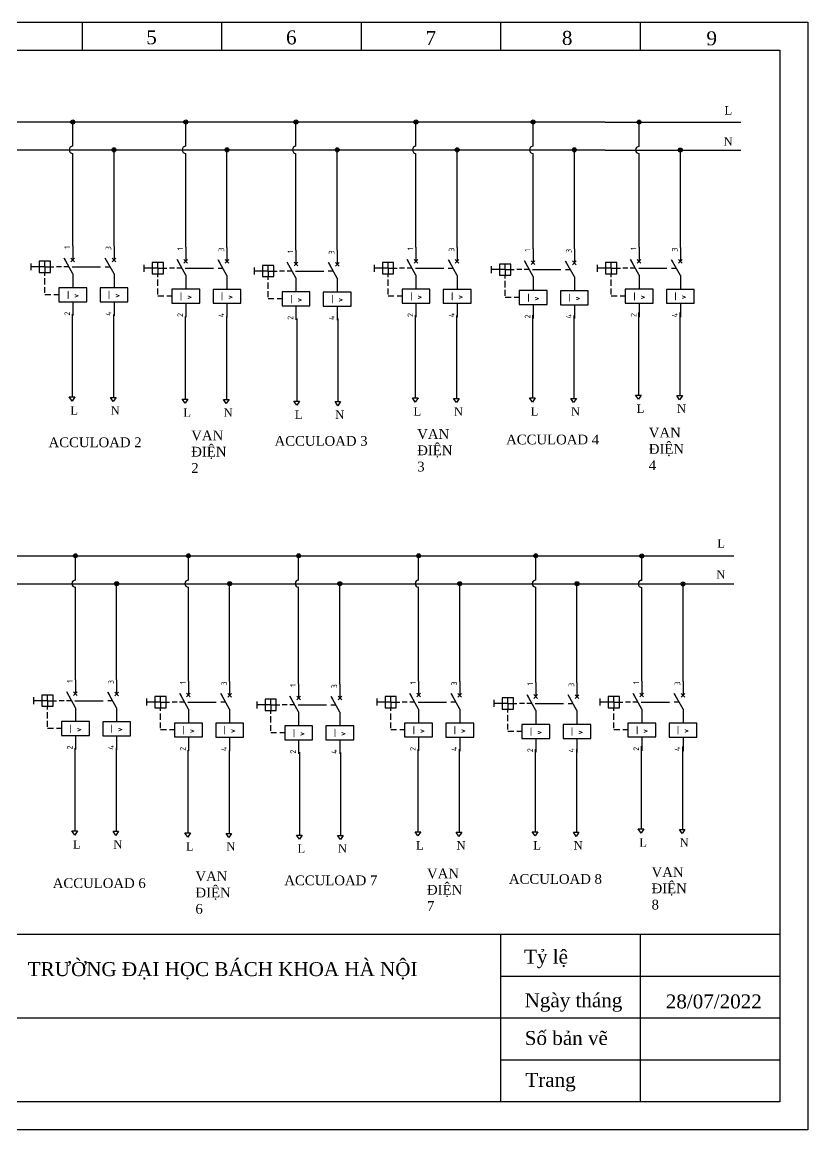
# Model space of a CAD drawing. Header units: inches. Extents: x 1440 to 4102, y 4 to 1474.
# Drawn here: x 3095.4 to 3377, y 1075.5 to 1472.5 of the extents above; entities that cross this region are included whole.
import ezdxf
from ezdxf.enums import TextEntityAlignment as Align

# ---------------------------------------------------------------- set-up
doc = ezdxf.new("R2010")
doc.units = ezdxf.units.IN
doc.header["$MEASUREMENT"] = 0
for name, color, linetype in [('LINK', 9, 'Continuous'), ('MISC', 7, 'Continuous'), ('SYMS', 7, 'Continuous'), ('TERMS', 123, 'Continuous'), ('WIRES', 7, 'Continuous'), ('YEL_14_THHN', 2, 'Continuous')]:
    doc.layers.add(name, color=color, linetype=linetype)
doc.layers.add('Net chu', color=240, linetype='Continuous', lineweight=25)
doc.layers.add('Net vien', color=5, linetype='Continuous', lineweight=25)
doc.styles.get("Standard").update_dxf_attribs({"font": 'times.ttf', "height": 5})
doc.styles.add('WD_IEC', font='ISOCP2.shx', dxfattribs={"width": 0.9, "height": 4})

# ---------------------------------------------------------------- blocks, each defined once
blk = doc.blocks.new('DATN')
at = {"layer": 'Net vien'}
for p, q in [((250, 377), (250, 387)), ((300, 377), (300, 387)), ((350, 377), (350, 387)), ((400, 377), (400, 387)), ((400, 377), (400, 387)), ((400, 377), (400, 387)), ((400, 377), (400, 387)), ((400, 377), (400, 387)), ((400, 377), (400, 387)), ((400, 377), (400, 387)), ((400, 377), (400, 387)), ((450, 377), (450, 387)), ((0, 377), (500, 377)), ((500, 377), (500, 0)), ((500, 60), (0, 60)), ((400, 0), (400, 60)), ((450, 0), (450, 60)), ((500, 45), (400, 45)), ((500, 30), (0, 30)), ((500, 15), (400, 15)), ((500, 0), (0, 0)), ((500, 0), (0, 0))]:
    blk.add_line(p, q, dxfattribs=at)
blk.add_lwpolyline([(-10, -10), (-10, 387), (510, 387), (510, -10), (-10, -10)], close=True, dxfattribs=at)
at = {"layer": 'Net chu', "char_height": 5, "attachment_point": 1}
for s, width, insert in [('5', 5.5431, (272.86, 384.09)), ('6', 5.5431, (322.96, 384.04)), ('7', 5.5431, (372.97, 383.78)), ('8', 5.5431, (421.84, 383.84)), ('9', 5.5431, (473.65, 383.71)), ('\\pxqc;TRƯỜNG ĐẠI HỌC BÁCH KHOA HÀ NỘI', 142.8898, (228.78, 50.11)), ('\\pxql;Tỷ lệ', 33.3231, (408.29, 54.56)), ('\\pxql;Ngày tháng', 36.6969, (408.48, 38.95)), ('\\pxql;Số bản vẽ', 33.3231, (408.53, 25.42)), ('\\pxql;Trang', 33.3231, (408.76, 10.41))]:
    blk.add_mtext_dynamic_manual_height_columns(s, width=width, gutter_width=25, heights=[0], dxfattribs=dict(at, insert=insert))
blk = doc.blocks.new('VCB11Q29')
for p, q in [((0, 7.5), (0, 2.5)), ((-15, 1.25), (-15, -1.25)), ((-12, 0), (-15, 0)), ((-10, 2), (-12, 2)), ((-12, 2), (-12, -2)), ((-10, 0), (-12, 0)), ((-10, 0), (-10, 2)), ((-8, 2), (-10, 2)), ((-10, 0), (-10, -2)), ((-10, 0), (-8, 0)), ((-8, -2), (-8, 2)), ((-8, 0), (-6.74, 0)), ((-4.09, 0), (-5.87, 0)), ((-1.39, 0), (-3.2, 0)), ((0, -2.5), (-3.12, 3.12)), ((-3.12, 3.12), (-2.52, 2.03)), ((-0.66, 1.84), (0.66, 3.16)), ((-0.66, 3.16), (0.66, 1.84)), ((-12, -2), (-8, -2)), ((-10, -3.19), (-10, -2)), ((0, -2.5), (0, -7.5)), ((-10, -6.36), (-10, -4.08)), ((-10, -9.36), (-10, -7.26)), ((-7.91, -10), (-10, -10)), ((-5, -10), (-6.75, -10)), ((0, -12.5), (0, -17.5))]:
    blk.add_line(p, q)
blk.add_lwpolyline([(-5, -7.5), (-5, -12.5), (5, -12.5), (5, -7.5)], close=True)
at = {"style": 'WD_IEC'}
for tag, p in [('INST', (-18.39, 7.65)), ('TAG1', (-18.39, 1.65)), ('LOC', (-18.39, 4.65)), ('RATING1', (-18.54, -8.56)), ('DESC1', (-18.54, -11.56)), ('DESC3', (-18.54, -17.56)), ('DESC2', (-18.54, -14.56))]:
    blk.add_attdef(tag, text='', height=2.5, dxfattribs=at).set_placement(p, align=Align.RIGHT)
at = {"style": 'WD_IEC', "flags": 1}
for tag, p, height in [('MFG', (2.75, 6.5), 1.5), ('X2TERM01', (0, 7.5), 0.32), ('CAT', (2.75, 4), 1.5), ('X4LINK', (-15, 0), 0.32), ('X1LINK', (-0.18, 0), 0.32), ('CONTACT', (-5, -7.5), 1), ('COMMON', (-3.75, -8.75), 1), ('ASSYCODE', (0.69, -13.77), 1), ('FAMILY', (0.69, -15.27), 1), ('CATDESC', (0.69, -16.77), 1), ('X8TERM02', (0, -17.5), 0.32)]:
    blk.add_attdef(tag, p, '', height=height, dxfattribs=at)
at = {"style": 'WD_IEC'}
blk.add_attdef('TERM01', text='', height=2, rotation=90, dxfattribs=at).set_placement((-1, 7.5), align=Align.RIGHT)
at = {"lineweight": 15, "style": 'WD_IEC'}
blk.add_attdef('XREF', text='', height=2.5, dxfattribs=at).set_placement((-18.54, -5.56), align=Align.RIGHT)
at = {"style": 'WD_IEC'}
blk.add_attdef('TERM02', (-1, -17.5), '', height=2, rotation=90, dxfattribs=at)
blk.add_attdef('I', text='', height=3, dxfattribs=at).set_placement((0.09, -11.6), align=Align.CENTER)
blk = doc.blocks.new('VCB21Q29')
for p, q in [((0, 7.5), (0, 2.5)), ((-1.39, 0), (-3.2, 0)), ((0, -2.5), (-3.12, 3.12)), ((-3.12, 3.12), (-2.52, 2.03)), ((-0.66, 1.84), (0.66, 3.16)), ((-0.66, 3.16), (0.66, 1.84)), ((0, -2.5), (0, -7.5)), ((0, -12.5), (0, -17.5))]:
    blk.add_line(p, q)
blk.add_lwpolyline([(-5, -7.5), (-5, -12.5), (5, -12.5), (5, -7.5)], close=True)
at = {"style": 'WD_IEC'}
for tag, p in [('INST', (-6.46, 7.92)), ('TAG2', (-6.46, 1.92)), ('LOC', (-6.46, 4.92)), ('DESC1', (-6.69, -11.47)), ('DESC3', (-6.69, -17.47)), ('DESC2', (-6.69, -14.47))]:
    blk.add_attdef(tag, text='', height=2.5, dxfattribs=at).set_placement(p, align=Align.RIGHT)
blk.add_attdef('TERM01', text='', height=2, rotation=90, dxfattribs=at).set_placement((-1, 7.5), align=Align.RIGHT)
at = {"style": 'WD_IEC', "flags": 1}
for tag, p, height in [('X2TERM01', (0, 7.5), 0.32), ('X4LINK', (-5.06, 0), 0.32), ('X1LINK', (-0.11, 0), 0.32), ('CONTACT', (-5, -7.5), 1), ('FAMILY', (0.69, -15.27), 1), ('X8TERM02', (0, -17.5), 0.32)]:
    blk.add_attdef(tag, p, '', height=height, dxfattribs=at)
at = {"lineweight": 15, "style": 'WD_IEC'}
blk.add_attdef('XREF', text='', height=2.5, dxfattribs=at).set_placement((-6.69, -5.47), align=Align.RIGHT)
at = {"style": 'WD_IEC', "flags": 1}
blk.add_attdef('RATING1', text='', height=2.5, dxfattribs=at).set_placement((-6.69, -8.47), align=Align.RIGHT)
at = {"style": 'WD_IEC'}
blk.add_attdef('TERM02', (-1, -17.5), '', height=2, rotation=90, dxfattribs=at)
blk.add_attdef('I', text='', height=3, dxfattribs=at).set_placement((0.01, -11.48), align=Align.CENTER)
blk = doc.blocks.new('WDDOT')
for radius in [0.72, 0.449, 0.223]:
    blk.add_circle((0, 0), radius)

msp = doc.modelspace()

# ---------------------------------------------------------------- linework, layer by layer
at = {"layer": 'LINK'}
for points in [[(3113.36, 1384.81), (3123.49, 1384.81)], [(3153.86, 1384.31), (3163.99, 1384.31)], [(3193.36, 1383.31), (3203.49, 1383.31)], [(3236.36, 1384.31), (3246.49, 1384.31)], [(3278.36, 1383.81), (3288.49, 1383.81)], [(3316.36, 1384.31), (3326.49, 1384.31)], [(3114.3, 1229.31), (3124.44, 1229.31)], [(3154.8, 1228.81), (3164.94, 1228.81)], [(3194.3, 1227.81), (3204.44, 1227.81)], [(3237.3, 1228.81), (3247.44, 1228.81)], [(3279.3, 1228.31), (3289.44, 1228.31)], [(3317.3, 1228.81), (3327.44, 1228.81)]]:
    msp.add_lwpolyline(points, dxfattribs=at)
at = {"layer": 'YEL_14_THHN'}
for p, q in [((3008.3, 1436.74), (3304.3, 1436.74)), ((3113.53, 1428.01), (3113.53, 1436.74)), ((3154.03, 1428.01), (3154.03, 1436.74)), ((3193.53, 1428.01), (3193.53, 1436.74)), ((3236.53, 1428.01), (3236.53, 1436.74)), ((3278.53, 1428.01), (3278.53, 1436.74)), ((3304.3, 1436.67), (3353.02, 1436.67)), ((3316.53, 1427.94), (3316.53, 1436.67)), ((3008.58, 1426.74), (3304.3, 1426.74)), ((3113.53, 1392.31), (3113.53, 1425.47)), ((3128.3, 1392.24), (3128.3, 1426.74)), ((3154.03, 1391.81), (3154.03, 1425.47)), ((3168.8, 1391.74), (3168.8, 1426.74)), ((3193.53, 1390.81), (3193.53, 1425.47)), ((3208.3, 1390.74), (3208.3, 1426.74)), ((3236.53, 1391.81), (3236.53, 1425.47)), ((3251.3, 1391.74), (3251.3, 1426.74)), ((3278.53, 1391.31), (3278.53, 1425.47)), ((3293.3, 1391.24), (3293.3, 1426.74)), ((3304.3, 1426.67), (3353.02, 1426.67)), ((3316.53, 1391.81), (3316.53, 1425.4)), ((3331.3, 1391.74), (3331.3, 1426.67)), ((3113.53, 1382.31), (3113.53, 1377.31)), ((3154.03, 1381.81), (3154.03, 1376.81)), ((3236.53, 1381.81), (3236.53, 1376.81)), ((3316.53, 1381.81), (3316.53, 1376.81)), ((3193.53, 1380.81), (3193.53, 1375.81)), ((3278.53, 1381.31), (3278.53, 1376.31)), ((3113.3, 1367.81), (3113.3, 1338.17)), ((3113.3, 1367.81), (3113.3, 1338.17)), ((3128.07, 1367.74), (3128.07, 1338.17)), ((3153.8, 1367.06), (3153.8, 1337.42)), ((3153.8, 1367.06), (3153.8, 1337.42)), ((3168.57, 1366.99), (3168.57, 1337.42)), ((3193.8, 1366.31), (3193.8, 1336.67)), ((3193.8, 1366.31), (3193.8, 1336.67)), ((3208.57, 1366.24), (3208.57, 1336.67)), ((3236.3, 1367.47), (3236.3, 1337.83)), ((3236.3, 1367.47), (3236.3, 1337.83)), ((3251.07, 1367.4), (3251.07, 1337.83)), ((3278.3, 1367.47), (3278.3, 1337.83)), ((3278.3, 1367.47), (3278.3, 1337.83)), ((3293.07, 1367.4), (3293.07, 1337.83)), ((3316.3, 1368.47), (3316.3, 1338.83)), ((3316.3, 1368.47), (3316.3, 1338.83)), ((3331.07, 1368.4), (3331.07, 1338.83)), ((3112.28, 1338.17), (3114.28, 1338.17)), ((3113.28, 1336.67), (3112.28, 1338.17)), ((3112.28, 1338.17), (3114.28, 1338.17)), ((3113.28, 1336.67), (3112.28, 1338.17)), ((3112.28, 1338.17), (3114.28, 1338.17)), ((3113.28, 1336.67), (3112.28, 1338.17)), ((3112.28, 1338.17), (3114.28, 1338.17)), ((3113.28, 1336.67), (3112.28, 1338.17)), ((3114.28, 1338.17), (3113.28, 1336.67)), ((3114.28, 1338.17), (3113.28, 1336.67)), ((3114.28, 1338.17), (3113.28, 1336.67)), ((3114.28, 1338.17), (3113.28, 1336.67)), ((3127.02, 1338.02), (3129.02, 1338.02)), ((3128.02, 1336.52), (3127.02, 1338.02)), ((3127.02, 1338.02), (3129.02, 1338.02)), ((3128.02, 1336.52), (3127.02, 1338.02)), ((3127.02, 1338.02), (3129.02, 1338.02)), ((3128.02, 1336.52), (3127.02, 1338.02)), ((3127.02, 1338.02), (3129.02, 1338.02)), ((3128.02, 1336.52), (3127.02, 1338.02)), ((3129.02, 1338.02), (3128.02, 1336.52)), ((3129.02, 1338.02), (3128.02, 1336.52)), ((3129.02, 1338.02), (3128.02, 1336.52)), ((3129.02, 1338.02), (3128.02, 1336.52)), ((3315.28, 1338.83), (3317.28, 1338.83)), ((3316.28, 1337.33), (3315.28, 1338.83)), ((3315.28, 1338.83), (3317.28, 1338.83)), ((3316.28, 1337.33), (3315.28, 1338.83)), ((3315.28, 1338.83), (3317.28, 1338.83)), ((3316.28, 1337.33), (3315.28, 1338.83)), ((3315.28, 1338.83), (3317.28, 1338.83)), ((3316.28, 1337.33), (3315.28, 1338.83)), ((3317.28, 1338.83), (3316.28, 1337.33)), ((3317.28, 1338.83), (3316.28, 1337.33)), ((3317.28, 1338.83), (3316.28, 1337.33)), ((3317.28, 1338.83), (3316.28, 1337.33)), ((3330.02, 1338.67), (3332.02, 1338.67)), ((3331.02, 1337.17), (3330.02, 1338.67)), ((3330.02, 1338.67), (3332.02, 1338.67)), ((3331.02, 1337.17), (3330.02, 1338.67)), ((3330.02, 1338.67), (3332.02, 1338.67)), ((3331.02, 1337.17), (3330.02, 1338.67)), ((3330.02, 1338.67), (3332.02, 1338.67)), ((3331.02, 1337.17), (3330.02, 1338.67)), ((3332.02, 1338.67), (3331.02, 1337.17)), ((3332.02, 1338.67), (3331.02, 1337.17)), ((3332.02, 1338.67), (3331.02, 1337.17)), ((3332.02, 1338.67), (3331.02, 1337.17)), ((3152.78, 1337.42), (3154.78, 1337.42)), ((3153.78, 1335.92), (3152.78, 1337.42)), ((3152.78, 1337.42), (3154.78, 1337.42)), ((3153.78, 1335.92), (3152.78, 1337.42)), ((3152.78, 1337.42), (3154.78, 1337.42)), ((3153.78, 1335.92), (3152.78, 1337.42)), ((3152.78, 1337.42), (3154.78, 1337.42)), ((3153.78, 1335.92), (3152.78, 1337.42)), ((3154.78, 1337.42), (3153.78, 1335.92)), ((3154.78, 1337.42), (3153.78, 1335.92)), ((3154.78, 1337.42), (3153.78, 1335.92)), ((3154.78, 1337.42), (3153.78, 1335.92)), ((3167.52, 1337.27), (3169.52, 1337.27)), ((3168.52, 1335.77), (3167.52, 1337.27)), ((3167.52, 1337.27), (3169.52, 1337.27)), ((3168.52, 1335.77), (3167.52, 1337.27)), ((3167.52, 1337.27), (3169.52, 1337.27)), ((3168.52, 1335.77), (3167.52, 1337.27)), ((3167.52, 1337.27), (3169.52, 1337.27)), ((3168.52, 1335.77), (3167.52, 1337.27)), ((3169.52, 1337.27), (3168.52, 1335.77)), ((3169.52, 1337.27), (3168.52, 1335.77)), ((3169.52, 1337.27), (3168.52, 1335.77)), ((3169.52, 1337.27), (3168.52, 1335.77)), ((3192.78, 1336.67), (3194.78, 1336.67)), ((3193.78, 1335.17), (3192.78, 1336.67)), ((3192.78, 1336.67), (3194.78, 1336.67)), ((3193.78, 1335.17), (3192.78, 1336.67)), ((3192.78, 1336.67), (3194.78, 1336.67)), ((3193.78, 1335.17), (3192.78, 1336.67)), ((3192.78, 1336.67), (3194.78, 1336.67)), ((3193.78, 1335.17), (3192.78, 1336.67)), ((3194.78, 1336.67), (3193.78, 1335.17)), ((3194.78, 1336.67), (3193.78, 1335.17)), ((3194.78, 1336.67), (3193.78, 1335.17)), ((3194.78, 1336.67), (3193.78, 1335.17)), ((3207.52, 1336.52), (3209.52, 1336.52)), ((3208.52, 1335.02), (3207.52, 1336.52)), ((3207.52, 1336.52), (3209.52, 1336.52)), ((3208.52, 1335.02), (3207.52, 1336.52)), ((3207.52, 1336.52), (3209.52, 1336.52)), ((3208.52, 1335.02), (3207.52, 1336.52)), ((3207.52, 1336.52), (3209.52, 1336.52)), ((3208.52, 1335.02), (3207.52, 1336.52)), ((3209.52, 1336.52), (3208.52, 1335.02)), ((3209.52, 1336.52), (3208.52, 1335.02)), ((3209.52, 1336.52), (3208.52, 1335.02)), ((3209.52, 1336.52), (3208.52, 1335.02)), ((3235.28, 1337.83), (3237.28, 1337.83)), ((3236.28, 1336.33), (3235.28, 1337.83)), ((3235.28, 1337.83), (3237.28, 1337.83)), ((3236.28, 1336.33), (3235.28, 1337.83)), ((3235.28, 1337.83), (3237.28, 1337.83)), ((3236.28, 1336.33), (3235.28, 1337.83)), ((3235.28, 1337.83), (3237.28, 1337.83)), ((3236.28, 1336.33), (3235.28, 1337.83)), ((3237.28, 1337.83), (3236.28, 1336.33)), ((3237.28, 1337.83), (3236.28, 1336.33)), ((3237.28, 1337.83), (3236.28, 1336.33)), ((3237.28, 1337.83), (3236.28, 1336.33)), ((3250.02, 1337.67), (3252.02, 1337.67)), ((3251.02, 1336.17), (3250.02, 1337.67)), ((3250.02, 1337.67), (3252.02, 1337.67)), ((3251.02, 1336.17), (3250.02, 1337.67)), ((3250.02, 1337.67), (3252.02, 1337.67)), ((3251.02, 1336.17), (3250.02, 1337.67)), ((3250.02, 1337.67), (3252.02, 1337.67)), ((3251.02, 1336.17), (3250.02, 1337.67)), ((3252.02, 1337.67), (3251.02, 1336.17)), ((3252.02, 1337.67), (3251.02, 1336.17)), ((3252.02, 1337.67), (3251.02, 1336.17)), ((3252.02, 1337.67), (3251.02, 1336.17)), ((3277.28, 1337.83), (3279.28, 1337.83)), ((3278.28, 1336.33), (3277.28, 1337.83)), ((3277.28, 1337.83), (3279.28, 1337.83)), ((3278.28, 1336.33), (3277.28, 1337.83)), ((3277.28, 1337.83), (3279.28, 1337.83)), ((3278.28, 1336.33), (3277.28, 1337.83)), ((3277.28, 1337.83), (3279.28, 1337.83)), ((3278.28, 1336.33), (3277.28, 1337.83)), ((3279.28, 1337.83), (3278.28, 1336.33)), ((3279.28, 1337.83), (3278.28, 1336.33)), ((3279.28, 1337.83), (3278.28, 1336.33)), ((3279.28, 1337.83), (3278.28, 1336.33)), ((3292.02, 1337.67), (3294.02, 1337.67)), ((3293.02, 1336.17), (3292.02, 1337.67)), ((3292.02, 1337.67), (3294.02, 1337.67)), ((3293.02, 1336.17), (3292.02, 1337.67)), ((3292.02, 1337.67), (3294.02, 1337.67)), ((3293.02, 1336.17), (3292.02, 1337.67)), ((3292.02, 1337.67), (3294.02, 1337.67)), ((3293.02, 1336.17), (3292.02, 1337.67)), ((3294.02, 1337.67), (3293.02, 1336.17)), ((3294.02, 1337.67), (3293.02, 1336.17)), ((3294.02, 1337.67), (3293.02, 1336.17)), ((3294.02, 1337.67), (3293.02, 1336.17)), ((3012.86, 1281.24), (3305.8, 1281.24)), ((3114.48, 1272.51), (3114.48, 1281.24)), ((3154.98, 1272.51), (3154.98, 1281.24)), ((3194.48, 1272.51), (3194.48, 1281.24)), ((3237.48, 1272.51), (3237.48, 1281.24)), ((3279.48, 1272.51), (3279.48, 1281.24)), ((3305.8, 1281.17), (3350.52, 1281.17)), ((3317.48, 1272.44), (3317.48, 1281.17)), ((3008.8, 1271.24), (3305.8, 1271.24)), ((3129.25, 1236.74), (3129.25, 1271.24)), ((3169.75, 1236.24), (3169.75, 1271.24)), ((3209.25, 1235.24), (3209.25, 1271.24)), ((3252.25, 1236.24), (3252.25, 1271.24)), ((3294.25, 1235.74), (3294.25, 1271.24)), ((3305.8, 1271.17), (3350.52, 1271.17)), ((3332.25, 1236.24), (3332.25, 1271.17)), ((3114.48, 1236.81), (3114.48, 1269.97)), ((3154.98, 1236.31), (3154.98, 1269.97)), ((3194.48, 1235.31), (3194.48, 1269.97)), ((3237.48, 1236.31), (3237.48, 1269.97)), ((3279.48, 1235.81), (3279.48, 1269.97)), ((3317.48, 1236.31), (3317.48, 1269.9)), ((3114.48, 1226.81), (3114.48, 1221.81)), ((3154.98, 1226.31), (3154.98, 1221.31)), ((3194.48, 1225.31), (3194.48, 1220.31)), ((3237.48, 1226.31), (3237.48, 1221.31)), ((3279.48, 1225.81), (3279.48, 1220.81)), ((3317.48, 1226.31), (3317.48, 1221.31)), ((3114.25, 1212.31), (3114.25, 1182.67)), ((3114.25, 1212.31), (3114.25, 1182.67)), ((3129.02, 1212.24), (3129.02, 1182.67)), ((3154.75, 1211.56), (3154.75, 1181.92)), ((3154.75, 1211.56), (3154.75, 1181.92)), ((3169.52, 1211.49), (3169.52, 1181.92)), ((3237.25, 1211.97), (3237.25, 1182.33)), ((3237.25, 1211.97), (3237.25, 1182.33)), ((3252.02, 1211.9), (3252.02, 1182.33)), ((3279.25, 1211.97), (3279.25, 1182.33)), ((3279.25, 1211.97), (3279.25, 1182.33)), ((3294.02, 1211.9), (3294.02, 1182.33)), ((3317.25, 1212.97), (3317.25, 1183.33)), ((3317.25, 1212.97), (3317.25, 1183.33)), ((3332.02, 1212.9), (3332.02, 1183.33)), ((3194.75, 1210.81), (3194.75, 1181.17)), ((3194.75, 1210.81), (3194.75, 1181.17)), ((3209.52, 1210.74), (3209.52, 1181.17)), ((3316.23, 1183.33), (3318.23, 1183.33)), ((3317.23, 1181.83), (3316.23, 1183.33)), ((3316.23, 1183.33), (3318.23, 1183.33)), ((3317.23, 1181.83), (3316.23, 1183.33)), ((3316.23, 1183.33), (3318.23, 1183.33)), ((3317.23, 1181.83), (3316.23, 1183.33)), ((3316.23, 1183.33), (3318.23, 1183.33)), ((3317.23, 1181.83), (3316.23, 1183.33)), ((3318.23, 1183.33), (3317.23, 1181.83)), ((3318.23, 1183.33), (3317.23, 1181.83)), ((3318.23, 1183.33), (3317.23, 1181.83)), ((3318.23, 1183.33), (3317.23, 1181.83)), ((3330.96, 1183.17), (3332.96, 1183.17)), ((3331.96, 1181.67), (3330.96, 1183.17)), ((3330.96, 1183.17), (3332.96, 1183.17)), ((3331.96, 1181.67), (3330.96, 1183.17)), ((3330.96, 1183.17), (3332.96, 1183.17)), ((3331.96, 1181.67), (3330.96, 1183.17)), ((3330.96, 1183.17), (3332.96, 1183.17)), ((3331.96, 1181.67), (3330.96, 1183.17)), ((3332.96, 1183.17), (3331.96, 1181.67)), ((3332.96, 1183.17), (3331.96, 1181.67)), ((3332.96, 1183.17), (3331.96, 1181.67)), ((3332.96, 1183.17), (3331.96, 1181.67)), ((3113.23, 1182.67), (3115.23, 1182.67)), ((3114.23, 1181.17), (3113.23, 1182.67)), ((3113.23, 1182.67), (3115.23, 1182.67)), ((3114.23, 1181.17), (3113.23, 1182.67)), ((3113.23, 1182.67), (3115.23, 1182.67)), ((3114.23, 1181.17), (3113.23, 1182.67)), ((3113.23, 1182.67), (3115.23, 1182.67)), ((3114.23, 1181.17), (3113.23, 1182.67)), ((3115.23, 1182.67), (3114.23, 1181.17)), ((3115.23, 1182.67), (3114.23, 1181.17)), ((3115.23, 1182.67), (3114.23, 1181.17)), ((3115.23, 1182.67), (3114.23, 1181.17)), ((3127.96, 1182.52), (3129.96, 1182.52)), ((3128.96, 1181.02), (3127.96, 1182.52)), ((3127.96, 1182.52), (3129.96, 1182.52)), ((3128.96, 1181.02), (3127.96, 1182.52)), ((3127.96, 1182.52), (3129.96, 1182.52)), ((3128.96, 1181.02), (3127.96, 1182.52)), ((3127.96, 1182.52), (3129.96, 1182.52)), ((3128.96, 1181.02), (3127.96, 1182.52)), ((3129.96, 1182.52), (3128.96, 1181.02)), ((3129.96, 1182.52), (3128.96, 1181.02)), ((3129.96, 1182.52), (3128.96, 1181.02)), ((3129.96, 1182.52), (3128.96, 1181.02)), ((3153.73, 1181.92), (3155.73, 1181.92)), ((3154.73, 1180.42), (3153.73, 1181.92)), ((3153.73, 1181.92), (3155.73, 1181.92)), ((3154.73, 1180.42), (3153.73, 1181.92)), ((3153.73, 1181.92), (3155.73, 1181.92)), ((3154.73, 1180.42), (3153.73, 1181.92)), ((3153.73, 1181.92), (3155.73, 1181.92)), ((3154.73, 1180.42), (3153.73, 1181.92)), ((3155.73, 1181.92), (3154.73, 1180.42)), ((3155.73, 1181.92), (3154.73, 1180.42)), ((3155.73, 1181.92), (3154.73, 1180.42)), ((3155.73, 1181.92), (3154.73, 1180.42)), ((3168.46, 1181.77), (3170.46, 1181.77)), ((3169.46, 1180.27), (3168.46, 1181.77)), ((3168.46, 1181.77), (3170.46, 1181.77)), ((3169.46, 1180.27), (3168.46, 1181.77)), ((3168.46, 1181.77), (3170.46, 1181.77)), ((3169.46, 1180.27), (3168.46, 1181.77)), ((3168.46, 1181.77), (3170.46, 1181.77)), ((3169.46, 1180.27), (3168.46, 1181.77)), ((3170.46, 1181.77), (3169.46, 1180.27)), ((3170.46, 1181.77), (3169.46, 1180.27)), ((3170.46, 1181.77), (3169.46, 1180.27)), ((3170.46, 1181.77), (3169.46, 1180.27)), ((3193.73, 1181.17), (3195.73, 1181.17)), ((3194.73, 1179.67), (3193.73, 1181.17)), ((3193.73, 1181.17), (3195.73, 1181.17)), ((3194.73, 1179.67), (3193.73, 1181.17)), ((3193.73, 1181.17), (3195.73, 1181.17)), ((3194.73, 1179.67), (3193.73, 1181.17)), ((3193.73, 1181.17), (3195.73, 1181.17)), ((3194.73, 1179.67), (3193.73, 1181.17)), ((3195.73, 1181.17), (3194.73, 1179.67)), ((3195.73, 1181.17), (3194.73, 1179.67)), ((3195.73, 1181.17), (3194.73, 1179.67)), ((3195.73, 1181.17), (3194.73, 1179.67)), ((3208.46, 1181.02), (3210.46, 1181.02)), ((3209.46, 1179.52), (3208.46, 1181.02)), ((3208.46, 1181.02), (3210.46, 1181.02)), ((3209.46, 1179.52), (3208.46, 1181.02)), ((3208.46, 1181.02), (3210.46, 1181.02)), ((3209.46, 1179.52), (3208.46, 1181.02)), ((3208.46, 1181.02), (3210.46, 1181.02)), ((3209.46, 1179.52), (3208.46, 1181.02)), ((3210.46, 1181.02), (3209.46, 1179.52)), ((3210.46, 1181.02), (3209.46, 1179.52)), ((3210.46, 1181.02), (3209.46, 1179.52)), ((3210.46, 1181.02), (3209.46, 1179.52)), ((3236.23, 1182.33), (3238.23, 1182.33)), ((3237.23, 1180.83), (3236.23, 1182.33)), ((3236.23, 1182.33), (3238.23, 1182.33)), ((3237.23, 1180.83), (3236.23, 1182.33)), ((3236.23, 1182.33), (3238.23, 1182.33)), ((3237.23, 1180.83), (3236.23, 1182.33)), ((3236.23, 1182.33), (3238.23, 1182.33)), ((3237.23, 1180.83), (3236.23, 1182.33)), ((3238.23, 1182.33), (3237.23, 1180.83)), ((3238.23, 1182.33), (3237.23, 1180.83)), ((3238.23, 1182.33), (3237.23, 1180.83)), ((3238.23, 1182.33), (3237.23, 1180.83)), ((3250.96, 1182.17), (3252.96, 1182.17)), ((3251.96, 1180.67), (3250.96, 1182.17)), ((3250.96, 1182.17), (3252.96, 1182.17)), ((3251.96, 1180.67), (3250.96, 1182.17)), ((3250.96, 1182.17), (3252.96, 1182.17)), ((3251.96, 1180.67), (3250.96, 1182.17)), ((3250.96, 1182.17), (3252.96, 1182.17)), ((3251.96, 1180.67), (3250.96, 1182.17)), ((3252.96, 1182.17), (3251.96, 1180.67)), ((3252.96, 1182.17), (3251.96, 1180.67)), ((3252.96, 1182.17), (3251.96, 1180.67)), ((3252.96, 1182.17), (3251.96, 1180.67)), ((3278.23, 1182.33), (3280.23, 1182.33)), ((3279.23, 1180.83), (3278.23, 1182.33)), ((3278.23, 1182.33), (3280.23, 1182.33)), ((3279.23, 1180.83), (3278.23, 1182.33)), ((3278.23, 1182.33), (3280.23, 1182.33)), ((3279.23, 1180.83), (3278.23, 1182.33)), ((3278.23, 1182.33), (3280.23, 1182.33)), ((3279.23, 1180.83), (3278.23, 1182.33)), ((3280.23, 1182.33), (3279.23, 1180.83)), ((3280.23, 1182.33), (3279.23, 1180.83)), ((3280.23, 1182.33), (3279.23, 1180.83)), ((3280.23, 1182.33), (3279.23, 1180.83)), ((3292.96, 1182.17), (3294.96, 1182.17)), ((3293.96, 1180.67), (3292.96, 1182.17)), ((3292.96, 1182.17), (3294.96, 1182.17)), ((3293.96, 1180.67), (3292.96, 1182.17)), ((3292.96, 1182.17), (3294.96, 1182.17)), ((3293.96, 1180.67), (3292.96, 1182.17)), ((3292.96, 1182.17), (3294.96, 1182.17)), ((3293.96, 1180.67), (3292.96, 1182.17)), ((3294.96, 1182.17), (3293.96, 1180.67)), ((3294.96, 1182.17), (3293.96, 1180.67)), ((3294.96, 1182.17), (3293.96, 1180.67)), ((3294.96, 1182.17), (3293.96, 1180.67))]:
    msp.add_line(p, q, dxfattribs=at)
for centre in [(3113.53, 1426.74), (3154.03, 1426.74), (3193.53, 1426.74), (3236.53, 1426.74), (3278.53, 1426.74), (3316.53, 1426.67), (3114.48, 1271.24), (3154.98, 1271.24), (3194.48, 1271.24), (3237.48, 1271.24), (3279.48, 1271.24), (3317.48, 1271.17)]:
    msp.add_arc(centre, 1.27, 90, 270, dxfattribs=at)

# ---------------------------------------------------------------- block references
at = {"layer": 'Net chu'}
msp.add_blockref('DATN', (2867, 1085.5), dxfattribs=at)
at = {"layer": 'SYMS'}
for p in [(3113.53, 1436.74), (3154.03, 1436.74), (3193.53, 1436.74), (3236.53, 1436.74), (3278.53, 1436.74), (3316.53, 1436.67), (3128.3, 1426.74), (3168.8, 1426.74), (3208.3, 1426.74), (3251.3, 1426.74), (3293.3, 1426.74), (3331.3, 1426.67), (3114.48, 1281.24), (3154.98, 1281.24), (3194.48, 1281.24), (3237.48, 1281.24), (3279.48, 1281.24), (3317.48, 1281.17), (3129.25, 1271.24), (3169.75, 1271.24), (3209.25, 1271.24), (3252.25, 1271.24), (3294.25, 1271.24), (3332.25, 1271.17)]:
    msp.add_blockref('WDDOT', p, dxfattribs=at)
ref = msp.add_blockref('VCB11Q29', (3113.53, 1384.81), dxfattribs=at)
ref.add_attrib('I', 'I >', dxfattribs={"layer": 'MISC', "height": 3, "style": 'WD_IEC'}).set_placement((3113.62, 1373.22), align=Align.CENTER)
ref.add_attrib('TERM01', '1', dxfattribs={"layer": 'TERMS', "height": 2, "rotation": 90, "style": 'WD_IEC'}).set_placement((3112.53, 1392.31), align=Align.RIGHT)
ref.add_attrib('TERM02', '2', (3112.53, 1367.31), dxfattribs={"layer": 'TERMS', "height": 2, "rotation": 90, "style": 'WD_IEC'})
ref = msp.add_blockref('VCB21Q29', (3128.3, 1384.74), dxfattribs=at)
ref.add_attrib('I', 'I >', dxfattribs={"layer": 'MISC', "height": 3, "style": 'WD_IEC'}).set_placement((3128.31, 1373.26), align=Align.CENTER)
ref.add_attrib('TERM01', '3', dxfattribs={"layer": 'TERMS', "height": 2, "rotation": 90, "style": 'WD_IEC'}).set_placement((3127.3, 1392.24), align=Align.RIGHT)
ref.add_attrib('TERM02', '4', (3127.3, 1367.24), dxfattribs={"layer": 'TERMS', "height": 2, "rotation": 90, "style": 'WD_IEC'})
ref = msp.add_blockref('VCB11Q29', (3154.03, 1384.31), dxfattribs=at)
ref.add_attrib('I', 'I >', dxfattribs={"layer": 'MISC', "height": 3, "style": 'WD_IEC'}).set_placement((3154.12, 1372.72), align=Align.CENTER)
ref.add_attrib('TERM01', '1', dxfattribs={"layer": 'TERMS', "height": 2, "rotation": 90, "style": 'WD_IEC'}).set_placement((3153.03, 1391.81), align=Align.RIGHT)
ref.add_attrib('TERM02', '2', (3153.03, 1366.81), dxfattribs={"layer": 'TERMS', "height": 2, "rotation": 90, "style": 'WD_IEC'})
ref = msp.add_blockref('VCB21Q29', (3168.8, 1384.24), dxfattribs=at)
ref.add_attrib('I', 'I >', dxfattribs={"layer": 'MISC', "height": 3, "style": 'WD_IEC'}).set_placement((3168.81, 1372.76), align=Align.CENTER)
ref.add_attrib('TERM01', '3', dxfattribs={"layer": 'TERMS', "height": 2, "rotation": 90, "style": 'WD_IEC'}).set_placement((3167.8, 1391.74), align=Align.RIGHT)
ref.add_attrib('TERM02', '4', (3167.8, 1366.74), dxfattribs={"layer": 'TERMS', "height": 2, "rotation": 90, "style": 'WD_IEC'})
ref = msp.add_blockref('VCB11Q29', (3193.53, 1383.31), dxfattribs=at)
ref.add_attrib('I', 'I >', dxfattribs={"layer": 'MISC', "height": 3, "style": 'WD_IEC'}).set_placement((3193.62, 1371.72), align=Align.CENTER)
ref.add_attrib('TERM01', '1', dxfattribs={"layer": 'TERMS', "height": 2, "rotation": 90, "style": 'WD_IEC'}).set_placement((3192.53, 1390.81), align=Align.RIGHT)
ref.add_attrib('TERM02', '2', (3192.53, 1365.81), dxfattribs={"layer": 'TERMS', "height": 2, "rotation": 90, "style": 'WD_IEC'})
ref = msp.add_blockref('VCB21Q29', (3208.3, 1383.24), dxfattribs=at)
ref.add_attrib('I', 'I >', dxfattribs={"layer": 'MISC', "height": 3, "style": 'WD_IEC'}).set_placement((3208.31, 1371.76), align=Align.CENTER)
ref.add_attrib('TERM01', '3', dxfattribs={"layer": 'TERMS', "height": 2, "rotation": 90, "style": 'WD_IEC'}).set_placement((3207.3, 1390.74), align=Align.RIGHT)
ref.add_attrib('TERM02', '4', (3207.3, 1365.74), dxfattribs={"layer": 'TERMS', "height": 2, "rotation": 90, "style": 'WD_IEC'})
ref = msp.add_blockref('VCB11Q29', (3236.53, 1384.31), dxfattribs=at)
ref.add_attrib('I', 'I >', dxfattribs={"layer": 'MISC', "height": 3, "style": 'WD_IEC'}).set_placement((3236.62, 1372.72), align=Align.CENTER)
ref.add_attrib('TERM01', '1', dxfattribs={"layer": 'TERMS', "height": 2, "rotation": 90, "style": 'WD_IEC'}).set_placement((3235.53, 1391.81), align=Align.RIGHT)
ref.add_attrib('TERM02', '2', (3235.53, 1366.81), dxfattribs={"layer": 'TERMS', "height": 2, "rotation": 90, "style": 'WD_IEC'})
ref = msp.add_blockref('VCB21Q29', (3251.3, 1384.24), dxfattribs=at)
ref.add_attrib('I', 'I >', dxfattribs={"layer": 'MISC', "height": 3, "style": 'WD_IEC'}).set_placement((3251.31, 1372.76), align=Align.CENTER)
ref.add_attrib('TERM01', '3', dxfattribs={"layer": 'TERMS', "height": 2, "rotation": 90, "style": 'WD_IEC'}).set_placement((3250.3, 1391.74), align=Align.RIGHT)
ref.add_attrib('TERM02', '4', (3250.3, 1366.74), dxfattribs={"layer": 'TERMS', "height": 2, "rotation": 90, "style": 'WD_IEC'})
ref = msp.add_blockref('VCB11Q29', (3278.53, 1383.81), dxfattribs=at)
ref.add_attrib('I', 'I >', dxfattribs={"layer": 'MISC', "height": 3, "style": 'WD_IEC'}).set_placement((3278.62, 1372.22), align=Align.CENTER)
ref.add_attrib('TERM01', '1', dxfattribs={"layer": 'TERMS', "height": 2, "rotation": 90, "style": 'WD_IEC'}).set_placement((3277.53, 1391.31), align=Align.RIGHT)
ref.add_attrib('TERM02', '2', (3277.53, 1366.31), dxfattribs={"layer": 'TERMS', "height": 2, "rotation": 90, "style": 'WD_IEC'})
ref = msp.add_blockref('VCB21Q29', (3293.3, 1383.74), dxfattribs=at)
ref.add_attrib('I', 'I >', dxfattribs={"layer": 'MISC', "height": 3, "style": 'WD_IEC'}).set_placement((3293.31, 1372.26), align=Align.CENTER)
ref.add_attrib('TERM01', '3', dxfattribs={"layer": 'TERMS', "height": 2, "rotation": 90, "style": 'WD_IEC'}).set_placement((3292.3, 1391.24), align=Align.RIGHT)
ref.add_attrib('TERM02', '4', (3292.3, 1366.24), dxfattribs={"layer": 'TERMS', "height": 2, "rotation": 90, "style": 'WD_IEC'})
ref = msp.add_blockref('VCB11Q29', (3316.53, 1384.31), dxfattribs=at)
ref.add_attrib('I', 'I >', dxfattribs={"layer": 'MISC', "height": 3, "style": 'WD_IEC'}).set_placement((3316.62, 1372.72), align=Align.CENTER)
ref.add_attrib('TERM01', '1', dxfattribs={"layer": 'TERMS', "height": 2, "rotation": 90, "style": 'WD_IEC'}).set_placement((3315.53, 1391.81), align=Align.RIGHT)
ref.add_attrib('TERM02', '2', (3315.53, 1366.81), dxfattribs={"layer": 'TERMS', "height": 2, "rotation": 90, "style": 'WD_IEC'})
ref = msp.add_blockref('VCB21Q29', (3331.3, 1384.24), dxfattribs=at)
ref.add_attrib('I', 'I >', dxfattribs={"layer": 'MISC', "height": 3, "style": 'WD_IEC'}).set_placement((3331.31, 1372.76), align=Align.CENTER)
ref.add_attrib('TERM01', '3', dxfattribs={"layer": 'TERMS', "height": 2, "rotation": 90, "style": 'WD_IEC'}).set_placement((3330.3, 1391.74), align=Align.RIGHT)
ref.add_attrib('TERM02', '4', (3330.3, 1366.74), dxfattribs={"layer": 'TERMS', "height": 2, "rotation": 90, "style": 'WD_IEC'})
ref = msp.add_blockref('VCB11Q29', (3114.48, 1229.31), dxfattribs=at)
ref.add_attrib('I', 'I >', dxfattribs={"layer": 'MISC', "height": 3, "style": 'WD_IEC'}).set_placement((3114.57, 1217.72), align=Align.CENTER)
ref.add_attrib('TERM01', '1', dxfattribs={"layer": 'TERMS', "height": 2, "rotation": 90, "style": 'WD_IEC'}).set_placement((3113.48, 1236.81), align=Align.RIGHT)
ref.add_attrib('TERM02', '2', (3113.48, 1211.81), dxfattribs={"layer": 'TERMS', "height": 2, "rotation": 90, "style": 'WD_IEC'})
ref = msp.add_blockref('VCB21Q29', (3129.25, 1229.24), dxfattribs=at)
ref.add_attrib('I', 'I >', dxfattribs={"layer": 'MISC', "height": 3, "style": 'WD_IEC'}).set_placement((3129.26, 1217.76), align=Align.CENTER)
ref.add_attrib('TERM01', '3', dxfattribs={"layer": 'TERMS', "height": 2, "rotation": 90, "style": 'WD_IEC'}).set_placement((3128.25, 1236.74), align=Align.RIGHT)
ref.add_attrib('TERM02', '4', (3128.25, 1211.74), dxfattribs={"layer": 'TERMS', "height": 2, "rotation": 90, "style": 'WD_IEC'})
ref = msp.add_blockref('VCB11Q29', (3154.98, 1228.81), dxfattribs=at)
ref.add_attrib('I', 'I >', dxfattribs={"layer": 'MISC', "height": 3, "style": 'WD_IEC'}).set_placement((3155.07, 1217.22), align=Align.CENTER)
ref.add_attrib('TERM01', '1', dxfattribs={"layer": 'TERMS', "height": 2, "rotation": 90, "style": 'WD_IEC'}).set_placement((3153.98, 1236.31), align=Align.RIGHT)
ref.add_attrib('TERM02', '2', (3153.98, 1211.31), dxfattribs={"layer": 'TERMS', "height": 2, "rotation": 90, "style": 'WD_IEC'})
ref = msp.add_blockref('VCB21Q29', (3169.75, 1228.74), dxfattribs=at)
ref.add_attrib('I', 'I >', dxfattribs={"layer": 'MISC', "height": 3, "style": 'WD_IEC'}).set_placement((3169.76, 1217.26), align=Align.CENTER)
ref.add_attrib('TERM01', '3', dxfattribs={"layer": 'TERMS', "height": 2, "rotation": 90, "style": 'WD_IEC'}).set_placement((3168.75, 1236.24), align=Align.RIGHT)
ref.add_attrib('TERM02', '4', (3168.75, 1211.24), dxfattribs={"layer": 'TERMS', "height": 2, "rotation": 90, "style": 'WD_IEC'})
ref = msp.add_blockref('VCB11Q29', (3194.48, 1227.81), dxfattribs=at)
ref.add_attrib('I', 'I >', dxfattribs={"layer": 'MISC', "height": 3, "style": 'WD_IEC'}).set_placement((3194.57, 1216.22), align=Align.CENTER)
ref.add_attrib('TERM01', '1', dxfattribs={"layer": 'TERMS', "height": 2, "rotation": 90, "style": 'WD_IEC'}).set_placement((3193.48, 1235.31), align=Align.RIGHT)
ref.add_attrib('TERM02', '2', (3193.48, 1210.31), dxfattribs={"layer": 'TERMS', "height": 2, "rotation": 90, "style": 'WD_IEC'})
ref = msp.add_blockref('VCB21Q29', (3209.25, 1227.74), dxfattribs=at)
ref.add_attrib('I', 'I >', dxfattribs={"layer": 'MISC', "height": 3, "style": 'WD_IEC'}).set_placement((3209.26, 1216.26), align=Align.CENTER)
ref.add_attrib('TERM01', '3', dxfattribs={"layer": 'TERMS', "height": 2, "rotation": 90, "style": 'WD_IEC'}).set_placement((3208.25, 1235.24), align=Align.RIGHT)
ref.add_attrib('TERM02', '4', (3208.25, 1210.24), dxfattribs={"layer": 'TERMS', "height": 2, "rotation": 90, "style": 'WD_IEC'})
ref = msp.add_blockref('VCB11Q29', (3237.48, 1228.81), dxfattribs=at)
ref.add_attrib('I', 'I >', dxfattribs={"layer": 'MISC', "height": 3, "style": 'WD_IEC'}).set_placement((3237.57, 1217.22), align=Align.CENTER)
ref.add_attrib('TERM01', '1', dxfattribs={"layer": 'TERMS', "height": 2, "rotation": 90, "style": 'WD_IEC'}).set_placement((3236.48, 1236.31), align=Align.RIGHT)
ref.add_attrib('TERM02', '2', (3236.48, 1211.31), dxfattribs={"layer": 'TERMS', "height": 2, "rotation": 90, "style": 'WD_IEC'})
ref = msp.add_blockref('VCB21Q29', (3252.25, 1228.74), dxfattribs=at)
ref.add_attrib('I', 'I >', dxfattribs={"layer": 'MISC', "height": 3, "style": 'WD_IEC'}).set_placement((3252.26, 1217.26), align=Align.CENTER)
ref.add_attrib('TERM01', '3', dxfattribs={"layer": 'TERMS', "height": 2, "rotation": 90, "style": 'WD_IEC'}).set_placement((3251.25, 1236.24), align=Align.RIGHT)
ref.add_attrib('TERM02', '4', (3251.25, 1211.24), dxfattribs={"layer": 'TERMS', "height": 2, "rotation": 90, "style": 'WD_IEC'})
ref = msp.add_blockref('VCB11Q29', (3279.48, 1228.31), dxfattribs=at)
ref.add_attrib('I', 'I >', dxfattribs={"layer": 'MISC', "height": 3, "style": 'WD_IEC'}).set_placement((3279.57, 1216.72), align=Align.CENTER)
ref.add_attrib('TERM01', '1', dxfattribs={"layer": 'TERMS', "height": 2, "rotation": 90, "style": 'WD_IEC'}).set_placement((3278.48, 1235.81), align=Align.RIGHT)
ref.add_attrib('TERM02', '2', (3278.48, 1210.81), dxfattribs={"layer": 'TERMS', "height": 2, "rotation": 90, "style": 'WD_IEC'})
ref = msp.add_blockref('VCB21Q29', (3294.25, 1228.24), dxfattribs=at)
ref.add_attrib('I', 'I >', dxfattribs={"layer": 'MISC', "height": 3, "style": 'WD_IEC'}).set_placement((3294.26, 1216.76), align=Align.CENTER)
ref.add_attrib('TERM01', '3', dxfattribs={"layer": 'TERMS', "height": 2, "rotation": 90, "style": 'WD_IEC'}).set_placement((3293.25, 1235.74), align=Align.RIGHT)
ref.add_attrib('TERM02', '4', (3293.25, 1210.74), dxfattribs={"layer": 'TERMS', "height": 2, "rotation": 90, "style": 'WD_IEC'})
ref = msp.add_blockref('VCB11Q29', (3317.48, 1228.81), dxfattribs=at)
ref.add_attrib('I', 'I >', dxfattribs={"layer": 'MISC', "height": 3, "style": 'WD_IEC'}).set_placement((3317.57, 1217.22), align=Align.CENTER)
ref.add_attrib('TERM01', '1', dxfattribs={"layer": 'TERMS', "height": 2, "rotation": 90, "style": 'WD_IEC'}).set_placement((3316.48, 1236.31), align=Align.RIGHT)
ref.add_attrib('TERM02', '2', (3316.48, 1211.31), dxfattribs={"layer": 'TERMS', "height": 2, "rotation": 90, "style": 'WD_IEC'})
ref = msp.add_blockref('VCB21Q29', (3332.25, 1228.74), dxfattribs=at)
ref.add_attrib('I', 'I >', dxfattribs={"layer": 'MISC', "height": 3, "style": 'WD_IEC'}).set_placement((3332.26, 1217.26), align=Align.CENTER)
ref.add_attrib('TERM01', '3', dxfattribs={"layer": 'TERMS', "height": 2, "rotation": 90, "style": 'WD_IEC'}).set_placement((3331.25, 1236.24), align=Align.RIGHT)
ref.add_attrib('TERM02', '4', (3331.25, 1211.24), dxfattribs={"layer": 'TERMS', "height": 2, "rotation": 90, "style": 'WD_IEC'})

# ---------------------------------------------------------------- texts
at = {"color": 150, "char_height": 3.5, "attachment_point": 1}
for s, width, gutter_width, heights, insert in [('VAN ĐIỆN 2', 16.3144, 25, [0], (3155.99, 1326.14)), ('VAN ĐIỆN 3', 16.3144, 25, [0], (3236.99, 1326.64)), ('VAN ĐIỆN 4', 16.3144, 25, [0], (3319.99, 1327.14)), ('ACCULOAD 2', 61.2383, 13.15, [2.29], (3104.85, 1323.67)), ('ACCULOAD 3', 61.2383, 13.15, [2.29], (3185.85, 1324.17)), ('ACCULOAD 4', 61.2383, 13.15, [2.29], (3268.85, 1324.67)), ('VAN ĐIỆN 6', 16.3144, 25, [0], (3157.49, 1168.14)), ('VAN ĐIỆN 7', 16.3144, 25, [0], (3240.49, 1169.14)), ('ACCULOAD 8', 61.2383, 13.15, [2.29], (3269.85, 1167.17)), ('VAN ĐIỆN 8', 16.3144, 25, [0], (3320.99, 1169.64)), ('ACCULOAD 6', 61.2383, 13.15, [2.29], (3106.35, 1165.67)), ('ACCULOAD 7', 61.2383, 13.15, [2.29], (3189.35, 1166.67))]:
    msp.add_mtext_dynamic_manual_height_columns(s, width=width, gutter_width=gutter_width, heights=heights, dxfattribs=dict(at, insert=insert))
at = {"layer": 'Net chu', "insert": (3326.08, 1124.02), "char_height": 5, "attachment_point": 1}
msp.add_mtext_dynamic_manual_height_columns('28/07/2022', width=6.1952, gutter_width=25, heights=[0], dxfattribs=at)
at = {"layer": 'WIRES', "color": 150, "char_height": 3, "attachment_point": 1}
for s, insert in [('L', (3347.14, 1442.39)), ('N', (3346.8, 1431.24)), ('L', (3112.62, 1334.82)), ('L', (3112.62, 1334.82)), ('N', (3127.1, 1334.82)), ('L', (3153.12, 1334.07)), ('L', (3153.12, 1334.07)), ('N', (3167.6, 1334.07)), ('L', (3235.62, 1334.47)), ('L', (3235.62, 1334.47)), ('N', (3250.1, 1334.47)), ('L', (3277.62, 1334.47)), ('L', (3277.62, 1334.47)), ('N', (3292.1, 1334.47)), ('L', (3315.62, 1335.47)), ('L', (3315.62, 1335.47)), ('N', (3330.1, 1335.47)), ('L', (3193.12, 1333.32)), ('L', (3193.12, 1333.32)), ('N', (3207.6, 1333.32)), ('L', (3344.52, 1287.17)), ('N', (3344.18, 1276.03)), ('L', (3113.57, 1179.32)), ('L', (3113.57, 1179.32)), ('N', (3128.05, 1179.32)), ('L', (3316.57, 1179.97)), ('L', (3316.57, 1179.97)), ('N', (3331.05, 1179.97)), ('L', (3154.07, 1178.57)), ('L', (3154.07, 1178.57)), ('N', (3168.55, 1178.57)), ('L', (3194.07, 1177.82)), ('L', (3194.07, 1177.82)), ('N', (3208.55, 1177.82)), ('L', (3236.57, 1178.97)), ('L', (3236.57, 1178.97)), ('N', (3251.05, 1178.97)), ('L', (3278.57, 1178.97)), ('L', (3278.57, 1178.97)), ('N', (3293.05, 1178.97))]:
    msp.add_mtext_dynamic_manual_height_columns(s, width=7.5862, gutter_width=25, heights=[0], dxfattribs=dict(at, insert=insert))

doc.saveas('drawing.dxf')
